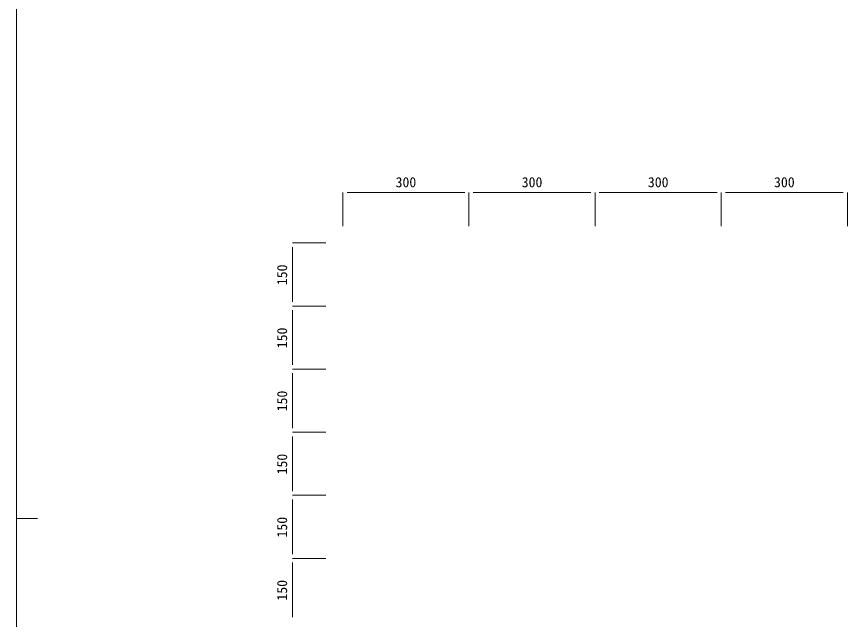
# Model space of a CAD drawing. Units: millimetres on the paper. Extents: x -401 to 401, y -279 to 279.
# Drawn here: x -400.7 to -203.1, y -143.3 to 0 of the extents above; entities that cross this region are included whole.
import ezdxf
from ezdxf.enums import TextEntityAlignment as Align

# ---------------------------------------------------------------- set-up
doc = ezdxf.new("R2010")
doc.units = ezdxf.units.MM
for name, color, linetype, lineweight in [('0-0_A-C01-補助線(非印刷)', 4, 'Continuous', 9), ('0-2_0-A12-寸法_目地', 5, 'Continuous', 9), ('1-0_0-A01-枠A', 4, 'Continuous', 9)]:
    doc.layers.add(name, color=color, linetype=linetype, lineweight=lineweight)
doc.styles.add('ＭＳ ゴシック', font='')
doc.styles.get('ＭＳ ゴシック').set_extended_font_data('MS Gothic')

msp = doc.modelspace()

# ---------------------------------------------------------------- linework, layer by layer
at = {"layer": '0-0_A-C01-補助線(非印刷)'}
msp.add_line((-400.667, -119.333), (-395.667, -119.333), dxfattribs=at)
at = {"layer": '0-2_0-A12-寸法_目地'}
for p, q in [((-323.088, -49.802), (-323.088, -41.828)), ((-294.088, -41.828), (-322.088, -41.828)), ((-293.088, -49.802), (-293.088, -41.828)), ((-293.088, -49.799), (-293.088, -41.828)), ((-264.088, -41.828), (-292.088, -41.828)), ((-263.088, -49.799), (-263.088, -41.828)), ((-263.088, -49.802), (-263.088, -41.828)), ((-234.088, -41.828), (-262.088, -41.828)), ((-233.088, -49.799), (-233.088, -41.828)), ((-233.088, -49.802), (-233.088, -41.828)), ((-204.088, -41.828), (-232.088, -41.828)), ((-203.088, -49.799), (-203.088, -41.828)), ((-203.088, -49.802), (-203.088, -41.828)), ((-327.098, -53.81), (-335.072, -53.81)), ((-335.072, -54.81), (-335.072, -67.81)), ((-327.098, -68.81), (-335.072, -68.81)), ((-327.098, -68.81), (-335.072, -68.81)), ((-335.072, -69.81), (-335.072, -82.81)), ((-327.098, -83.81), (-335.072, -83.81)), ((-327.098, -83.81), (-335.072, -83.81)), ((-335.072, -84.81), (-335.072, -97.81)), ((-327.098, -98.81), (-335.072, -98.81)), ((-327.098, -98.81), (-335.072, -98.81)), ((-335.072, -99.81), (-335.072, -112.81)), ((-327.098, -113.81), (-335.072, -113.81)), ((-327.098, -113.81), (-335.072, -113.81)), ((-335.072, -114.81), (-335.072, -127.81)), ((-327.098, -128.81), (-335.072, -128.81)), ((-327.098, -128.81), (-335.072, -128.81)), ((-335.072, -129.81), (-335.072, -142.81))]:
    msp.add_line(p, q, dxfattribs=at)
at = {"layer": '1-0_0-A01-枠A'}
msp.add_line((-400.667, 278.667), (-400.667, -278.667), dxfattribs=at)

# ---------------------------------------------------------------- texts
at = {"layer": '0-2_0-A12-寸法_目地', "style": 'ＭＳ ゴシック'}
for p in [(-310.533, -41.29), (-280.533, -41.29), (-250.533, -41.29), (-220.533, -41.29)]:
    msp.add_text('300', height=2.405, dxfattribs=at).set_placement(p, align=Align.BOTTOM_LEFT)
for p in [(-335.61, -63.843), (-335.61, -78.843), (-335.61, -93.843), (-335.61, -108.843), (-335.61, -123.843), (-335.61, -138.843)]:
    msp.add_text('150', height=2.405, rotation=90, dxfattribs=at).set_placement(p, align=Align.BOTTOM_LEFT)

doc.saveas('drawing.dxf')
